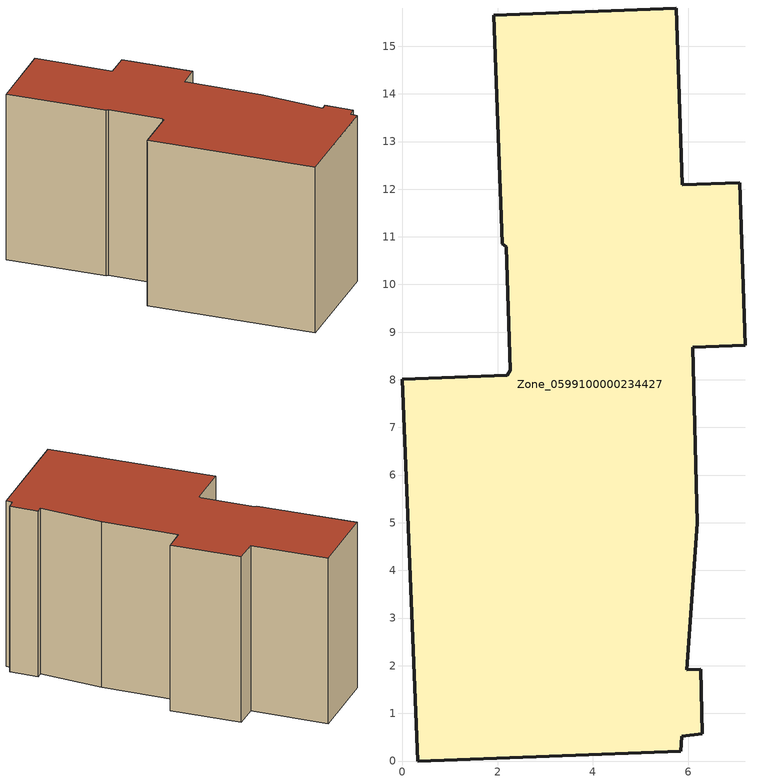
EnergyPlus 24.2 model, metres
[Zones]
Zone_0599100000234427
 floor ground (C_G): 2.27,8.2 2.19,10.79 2.1,10.86 1.92,15.65 5.75,15.8 5.88,12.09 7.08,12.13 7.2,8.72 6.1,8.68 6.19,4.99 5.97,1.92 6.26,1.93 6.29,0.57 5.87,0.52 5.85,0.21 0.33,0 0,8.01 2.2,8.1 z0
 wall outside (C_F): 2.2,8.1 0,8.01 0.33,0 5.85,0.21 5.87,0.52 6.29,0.57 6.26,1.93 5.97,1.92 6.19,4.99 6.1,8.68 7.2,8.72 7.08,12.13 5.88,12.09 5.75,15.8 1.92,15.65 2.1,10.86 2.19,10.79 2.27,8.2 2.2,8.1 z0:8.32
 roof outside (C_R): 2.19,10.79 2.27,8.2 2.2,8.1 0,8.01 0.33,0 5.85,0.21 5.87,0.52 6.29,0.57 6.26,1.93 5.97,1.92 6.19,4.99 6.1,8.68 7.2,8.72 7.08,12.13 5.88,12.09 5.75,15.8 1.92,15.65 2.1,10.86 z8.32
[BUILDING]
Pand.0599100000234427: North Axis=0; Terrain=City; Loads Convergence Tolerance Value=0.04; Temperature Convergence Tolerance Value=0.4; Solar Distribution=FullExterior; Maximum Number of Warmup Days=25; Minimum Number of Warmup Days=1
[Site:Location]
Rotterdam.The.Hague.AP_ZH_NLD Design_Conditions: Latitude=51.96; Longitude=4.45; Time Zone=1; Elevation=-4.5
[SITE:GROUNDTEMPERATURE:BUILDINGSURFACE]
18, 18, 18, 18, 18, 18, 18, 18, 18, 18, 18, 18
[MATERIAL] Thermal Absorptance=0.9; Solar Absorptance=0.7; Visible Absorptance=0.7
Name | Roughness | Thickness | Conductivity | Density | Specific Heat
G.TC.1946 | MediumSmooth | 0.15 | 1 | 540 | 1210
F.TC.1946 | Rough | 0.3 | 0.857143 | 1920 | 840
R.TC.1946 | MediumRough | 0.2 | 0.909091 | 1500 | 1000
[CONSTRUCTION]
C_G: G.TC.1946
C_F: F.TC.1946
C_R: R.TC.1946
[ZONE]
Zone_0599100000234427: Type=1; Multiplier=1; Ceiling Height=Autocalculate; Volume=Autocalculate; Floor Area=autocalculate; Part of Total Floor Area=Yes
[ZONEINFILTRATION:DESIGNFLOWRATE]
Infil_Zone_0599100000234427: Zone or ZoneList or Space or SpaceList=Zone_0599100000234427; Schedule=AlwaysOn; Design Flow Rate Calculation Method=Flow/Area; Flow Rate per Floor Area=0.003; Constant Term Coefficient=1; Temperature Term Coefficient=0; Velocity Term Coefficient=0; Velocity Squared Term Coefficient=0
[HVACTEMPLATE:ZONE:IDEALLOADSAIRSYSTEM]
Zone_0599100000234427: Maximum Heating Supply Air Temperature=50; Minimum Cooling Supply Air Temperature=13; Maximum Heating Supply Air Humidity Ratio=0.0156; Minimum Cooling Supply Air Humidity Ratio=0.0077; Heating Limit=NoLimit; Cooling Limit=NoLimit; Dehumidification Control Type=ConstantSensibleHeatRatio; Cooling Sensible Heat Ratio=0.7; Dehumidification Setpoint=60; Humidification Control Type=None; Humidification Setpoint=30; Outdoor Air Method=None; Outdoor Air Flow Rate per Person=0.00944; Outdoor Air Flow Rate per Zone Floor Area=0; Outdoor Air Flow Rate per Zone=0; Demand Controlled Ventilation Type=None; Outdoor Air Economizer Type=NoEconomizer; Heat Recovery Type=None; Sensible Heat Recovery Effectiveness=0.7; Latent Heat Recovery Effectiveness=0.65
[ZONECONTROL:THERMOSTAT]
ThermostatControl_Zone_0599100000234427: Zone or ZoneList=Zone_0599100000234427; Control Type Schedule=DualSetpointControlType; Control 1=Thermostat_Zone_0599100000234427; Temperature Difference Between Cutout And Setpoint=0
[THERMOSTATSETPOINT:DUALSETPOINT]
Thermostat_Zone_0599100000234427: Heating Setpoint Temperature Schedule=HeatingSetpoint_Zone_0599100000234427; Cooling Setpoint Temperature Schedule=CoolingSetpoint_Zone_0599100000234427
[SCHEDULE:COMPACT]
HeatingSetpoint_Zone_0599100000234427: Through: 12/31, For: AllDays, Until: 24:00, 21
CoolingSetpoint_Zone_0599100000234427: Through: 12/31, For: AllDays, Until: 24:00, 24
DualSetpointControlType: Through: 12/31, For: AllDays, Until: 24:00, 4
AlwaysOn: Through: 12/31, For: AllDays, Until: 24:00, 1
